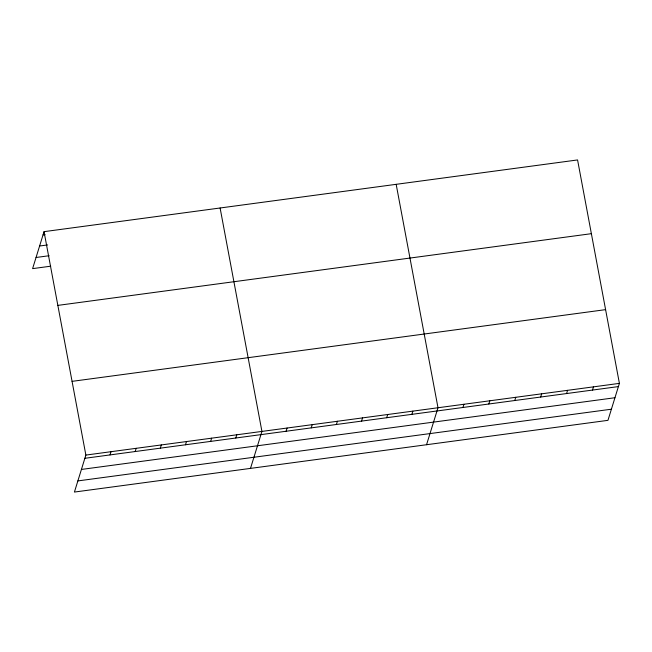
<?xml version="1.0" encoding="UTF-8"?>
<svg xmlns="http://www.w3.org/2000/svg" width="652" height="652" viewBox="0 0 652 652"><rect width="100%" height="100%" fill="white"/><g stroke="black" fill="none" stroke-linecap="round" stroke-linejoin="round"><path stroke-width="0.98" d="M44.043 231.656L85.868 455.08L74.426 492.056L607.957 420.344L619.4 383.368L577.574 159.944L44.043 231.656L32.6 268.632L50.709 266.195M110.025 454.917L111.019 451.697M135.176 451.534L136.17 448.323M160.327 448.16L161.329 444.941M185.478 444.778L186.48 441.559M210.637 441.396L211.631 438.177M235.788 438.014L236.782 434.794M250.49 468.389L261.933 431.42L220.107 207.996M286.089 431.257L287.084 428.038M311.24 427.875L312.235 424.656M336.391 424.493L337.394 421.273M361.55 421.111L362.545 417.891M386.701 417.728L387.695 414.517M411.852 414.354L412.846 411.135M426.555 444.721L437.997 407.753L396.171 184.329M462.92 407.484L463.914 404.273M488.829 404.004L489.831 400.784M514.746 400.524L515.74 397.304M540.663 397.035L541.657 393.816M566.572 393.555L567.574 390.336M592.489 390.075L593.483 386.856M43.048 234.875L45.061 234.606M39.601 246.016L47.653 244.932M36.047 257.491L49.128 255.731M57.849 305.389L591.38 233.677M72.07 381.355L605.602 309.643M85.868 455.08L619.4 383.368M84.874 458.299L618.406 386.587M81.427 469.44L614.958 397.728M77.873 480.915L611.405 409.203"/></g></svg>
